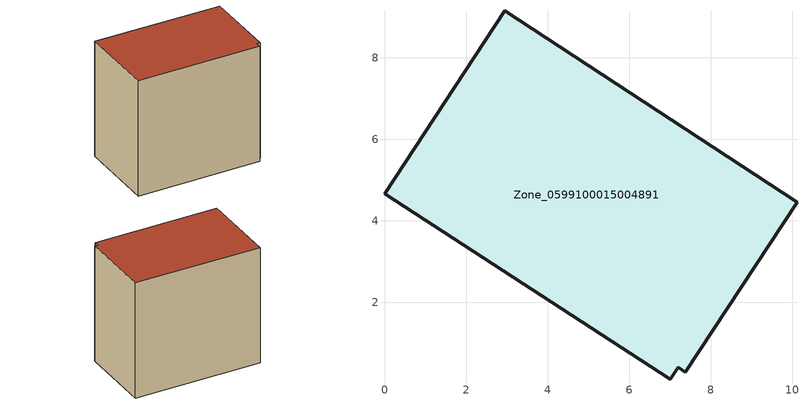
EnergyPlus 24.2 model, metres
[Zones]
Zone_0599100015004891
 floor ground (C_G): 2.95,9.16 10.11,4.46 7.37,0.29 7.2,0.41 7.01,0.11 0,4.67 z0.92
 wall outside (C_F): 2.95,9.16 0,4.67 7.01,0.11 7.2,0.41 7.37,0.29 10.11,4.46 2.95,9.16 z0.92:8.93
 roof outside (C_R): 10.11,4.46 2.95,9.16 0,4.67 7.01,0.11 7.2,0.41 7.37,0.29 z8.93
[BUILDING]
Pand.0599100015004891: North Axis=0; Terrain=City; Loads Convergence Tolerance Value=0.04; Temperature Convergence Tolerance Value=0.4; Solar Distribution=FullExterior; Maximum Number of Warmup Days=25; Minimum Number of Warmup Days=1
[Site:Location]
Rotterdam.The.Hague.AP_ZH_NLD Design_Conditions: Latitude=51.96; Longitude=4.45; Time Zone=1; Elevation=-4.5
[SITE:GROUNDTEMPERATURE:BUILDINGSURFACE]
18, 18, 18, 18, 18, 18, 18, 18, 18, 18, 18, 18
[MATERIAL] Thermal Absorptance=0.9; Solar Absorptance=0.7; Visible Absorptance=0.7
Name | Roughness | Thickness | Conductivity | Density | Specific Heat
G.TC.1975-1991 | MediumSmooth | 0.15 | 0.288461 | 540 | 1210
F.TC.1975-1991 | Rough | 0.3 | 0.230769 | 1920 | 840
R.TC.1975-1991 | MediumRough | 0.2 | 0.153846 | 1500 | 1000
[CONSTRUCTION]
C_G: G.TC.1975-1991
C_F: F.TC.1975-1991
C_R: R.TC.1975-1991
[ZONE]
Zone_0599100015004891: Type=1; Multiplier=1; Ceiling Height=Autocalculate; Volume=Autocalculate; Floor Area=autocalculate; Part of Total Floor Area=Yes
[ZONEINFILTRATION:DESIGNFLOWRATE]
Infil_Zone_0599100015004891: Zone or ZoneList or Space or SpaceList=Zone_0599100015004891; Schedule=AlwaysOn; Design Flow Rate Calculation Method=Flow/Area; Flow Rate per Floor Area=0.003; Constant Term Coefficient=1; Temperature Term Coefficient=0; Velocity Term Coefficient=0; Velocity Squared Term Coefficient=0
[HVACTEMPLATE:ZONE:IDEALLOADSAIRSYSTEM]
Zone_0599100015004891: Maximum Heating Supply Air Temperature=50; Minimum Cooling Supply Air Temperature=13; Maximum Heating Supply Air Humidity Ratio=0.0156; Minimum Cooling Supply Air Humidity Ratio=0.0077; Heating Limit=NoLimit; Cooling Limit=NoLimit; Dehumidification Control Type=ConstantSensibleHeatRatio; Cooling Sensible Heat Ratio=0.7; Dehumidification Setpoint=60; Humidification Control Type=None; Humidification Setpoint=30; Outdoor Air Method=None; Outdoor Air Flow Rate per Person=0.00944; Outdoor Air Flow Rate per Zone Floor Area=0; Outdoor Air Flow Rate per Zone=0; Demand Controlled Ventilation Type=None; Outdoor Air Economizer Type=NoEconomizer; Heat Recovery Type=None; Sensible Heat Recovery Effectiveness=0.7; Latent Heat Recovery Effectiveness=0.65
[ZONECONTROL:THERMOSTAT]
ThermostatControl_Zone_0599100015004891: Zone or ZoneList=Zone_0599100015004891; Control Type Schedule=DualSetpointControlType; Control 1=Thermostat_Zone_0599100015004891; Temperature Difference Between Cutout And Setpoint=0
[THERMOSTATSETPOINT:DUALSETPOINT]
Thermostat_Zone_0599100015004891: Heating Setpoint Temperature Schedule=HeatingSetpoint_Zone_0599100015004891; Cooling Setpoint Temperature Schedule=CoolingSetpoint_Zone_0599100015004891
[SCHEDULE:COMPACT]
HeatingSetpoint_Zone_0599100015004891: Through: 12/31, For: AllDays, Until: 24:00, 21
CoolingSetpoint_Zone_0599100015004891: Through: 12/31, For: AllDays, Until: 24:00, 24
DualSetpointControlType: Through: 12/31, For: AllDays, Until: 24:00, 4
AlwaysOn: Through: 12/31, For: AllDays, Until: 24:00, 1
